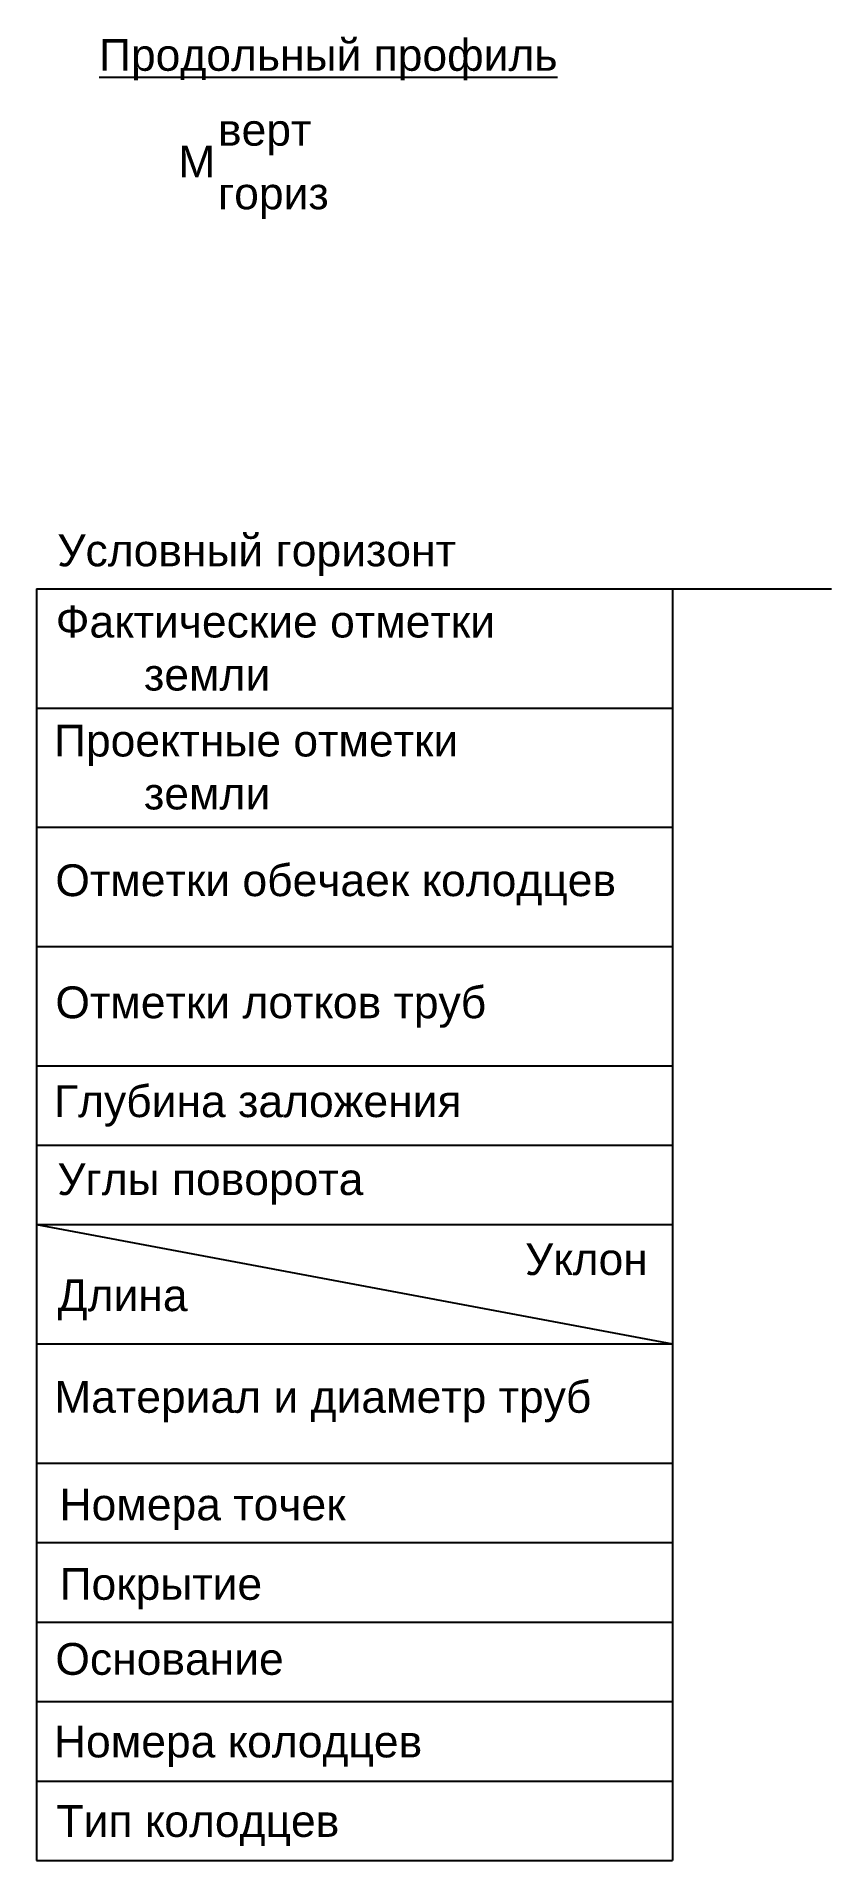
# Model space of a CAD drawing. Header units: metres. Extents: x 12513 to 12613, y 11948 to 12177.
import ezdxf

# ---------------------------------------------------------------- set-up
doc = ezdxf.new("R2010")
doc.units = ezdxf.units.M
doc.styles.add('OTI', font='arial.ttf')

msp = doc.modelspace()

# ---------------------------------------------------------------- linework, layer by layer
at = {"linetype": 'Continuous'}
for p, q in [((12513.34, 12107.74), (12593.34, 12107.74)), ((12513.34, 12107.74), (12513.34, 11947.74)), ((12593.34, 12107.74), (12593.34, 11947.74)), ((12593.34, 12107.74), (12613.34, 12107.74)), ((12513.34, 12092.74), (12593.34, 12092.74)), ((12513.34, 12077.74), (12593.34, 12077.74)), ((12513.34, 12062.74), (12593.34, 12062.74)), ((12513.34, 12047.74), (12593.34, 12047.74)), ((12513.34, 12037.74), (12593.34, 12037.74)), ((12513.34, 12027.74), (12593.34, 12027.74)), ((12513.34, 12027.74), (12593.34, 12012.74)), ((12513.34, 12012.74), (12593.34, 12012.74)), ((12513.34, 11997.74), (12593.34, 11997.74)), ((12513.34, 11987.74), (12593.34, 11987.74)), ((12513.34, 11977.74), (12593.34, 11977.74)), ((12513.34, 11967.74), (12593.34, 11967.74)), ((12513.34, 11957.74), (12593.34, 11957.74)), ((12513.34, 11947.74), (12593.34, 11947.74))]:
    msp.add_line(p, q, dxfattribs=at)

# ---------------------------------------------------------------- texts
at = {"linetype": 'Continuous', "style": 'OTI'}
for s, p in [('%%uПродольный профиль', (12521.21, 12172.91)), ('верт', (12536.17, 12163.49)), ('М', (12531.17, 12159.49)), ('гориз', (12536.17, 12155.49)), ('Условный горизонт', (12515.96, 12110.57)), ('Фактические отметки', (12515.76, 12101.61)), ('       земли', (12515.99, 12094.94)), ('Проектные отметки', (12515.55, 12086.64)), ('       земли', (12515.99, 12079.98)), ('Отметки обечаек колодцев', (12515.72, 12069.07)), ('Отметки лотков труб', (12515.72, 12053.71)), ('Глубина заложения', (12515.55, 12041.27)), ('Углы поворота', (12515.96, 12031.47)), ('Уклон', (12574.79, 12021.4)), ('Длина', (12515.99, 12016.86)), ('Материал и диаметр труб', (12515.57, 12004.07)), ('Номера точек', (12516.24, 11990.54)), ('Покрытие', (12516.25, 11980.54)), ('Основание', (12515.72, 11971.1)), ('Номера колодцев', (12515.54, 11960.71)), ('Тип колодцев', (12515.86, 11950.71))]:
    msp.add_text(s, height=4, dxfattribs=at).set_placement(p)

doc.saveas('drawing.dxf')
